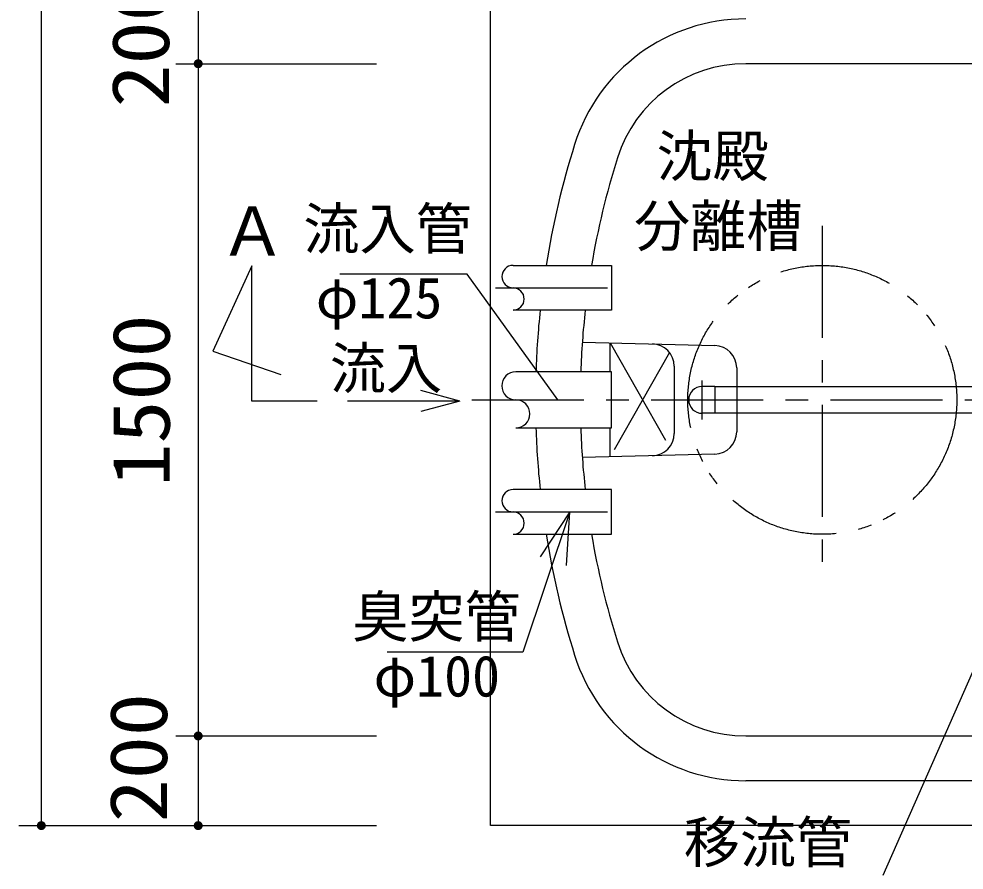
# Model space of a CAD drawing. Units: millimetres, scale not verified. Extents: x -14850 to 14850, y -10500 to 10500.
# Drawn here: x -11532 to -9424, y 496 to 2395 of the extents above; entities that cross this region are included whole.
import ezdxf
from ezdxf.enums import TextEntityAlignment as Align

# ---------------------------------------------------------------- set-up
doc = ezdxf.new("R2010")
doc.units = ezdxf.units.MM
doc.header["$LTSCALE"] = 50
doc.linetypes.add('CHAIN1', pattern=[8, 5, -1, 1, -1])
doc.linetypes.add('DOUBLE_CHAIN1', pattern=[8.8, 5, -1, 0.6, -0.6, 0.6, -1])
for name, color, linetype, lineweight in [('0-0_空気管', 3, 'Continuous', 25), ('0-1_機器', 3, 'Continuous', 25), ('0-2_製作', 5, 'Continuous', 25)]:
    doc.layers.add(name, color=color, linetype=linetype, lineweight=lineweight)
doc.styles.add('ＭＳ ゴシック', font='')
doc.styles.get('ＭＳ ゴシック').set_extended_font_data('MS Gothic')

msp = doc.modelspace()

# ---------------------------------------------------------------- linework, layer by layer
at = {"layer": '0-0_空気管'}
for p, q in [((-9207.55, 2295.4), (-9911.1, 2295.4)), ((-10532.75, 1825.97), (-10816.3, 1825.97)), ((-10330.05, 1545.39), (-10532.75, 1825.97)), ((-10275.56, 1674.41), (-9979.88, 1666.67)), ((-10213.42, 1607.9), (-10213.42, 1672.79)), ((-10070.49, 1620.34), (-10070.49, 1470.45)), ((-9931.19, 1616.69), (-9931.19, 1474.1)), ((-10548.67, 1542.61), (-10635.6, 1565.91)), ((-9980.19, 1575.4), (-9980.19, 1515.39)), ((-9980.19, 1575.4), (-8050.19, 1575.4)), ((-10548.67, 1542.61), (-10799.36, 1542.61)), ((-10548.67, 1542.61), (-10635.6, 1519.32)), ((-8050.19, 1515.39), (-9980.19, 1515.39)), ((-10423.94, 1482.89), (-10210.31, 1482.89)), ((-10213.42, 1418), (-10213.42, 1482.89)), ((-9979.88, 1424.12), (-10275.56, 1416.38)), ((-10303.66, 1295.39), (-10408.38, 982.55)), ((-9249.36, 1292.07), (-9605.36, 483.85)), ((-10408.38, 982.55), (-10711.02, 982.55)), ((-9911.1, 795.39), (-9207.55, 795.39)), ((-7463.97, 695.39), (-9911.1, 695.39))]:
    msp.add_line(p, q, dxfattribs=at)
at = {"layer": '0-0_空気管', "linetype": 'CHAIN1'}
for p, q in [((-9740.19, 1934.01), (-9740.19, 1154.44)), ((-10469.22, 1795.4), (-10196.44, 1795.4)), ((-10213.42, 1672.79), (-10080.87, 1439.97)), ((-10080.87, 1650.82), (-10213.42, 1418)), ((-10522.07, 1545.39), (-6296.93, 1545.39)), ((-10469.22, 1295.39), (-10196.44, 1295.39))]:
    msp.add_line(p, q, dxfattribs=at)
at = {"layer": '0-0_空気管'}
for points in [[(-10430.19, 1845.4), (-10210.31, 1845.4), (-10210.31, 1745.4), (-10430.19, 1745.4)], [(-10210.31, 1482.89), (-10210.31, 1607.9), (-10423.94, 1607.9)], [(-10430.19, 1245.4), (-10210.31, 1245.4), (-10210.31, 1345.39), (-10430.19, 1345.39)], [(-10311, 1175.62), (-10303.66, 1295.39), (-10369.91, 1195.34)]]:
    msp.add_lwpolyline(points, dxfattribs=at)
at = {"layer": '0-0_空気管', "linetype": 'DOUBLE_CHAIN1'}
msp.add_circle((-9740.19, 1545.39), 300, dxfattribs=at)
at = {"layer": '0-0_空気管'}
for centre, radius, start, end in [((-9911.1, 1995.39), 400, 90, 162.54239), ((-9911.1, 1995.39), 300, 90, 162.54239), ((-8480.19, 1545.39), 1900, 162.54239, 170.91527), ((-8480.19, 1545.39), 1800, 162.54239, 170.40593), ((-10430.19, 1820.39), 25, 90, 270), ((-10430.19, 1770.39), 25, 270, 90), ((-8480.19, 1545.39), 1900, 173.95766, 178.11493), ((-8480.19, 1545.39), 1800, 173.62062, 178.01016), ((-10120.49, 1620.34), 50, 0, 88.5), ((-9981.19, 1616.69), 50, 0, 88.5), ((-10423.94, 1576.64), 31.25, 90, 270), ((-10423.94, 1514.15), 31.25, 270, 90), ((-8480.19, 1545.39), 1900, 181.88506, 186.04233), ((-8480.19, 1545.39), 1800, 181.98981, 186.37935), ((-10120.49, 1470.45), 50, 271.5, 0), ((-9981.19, 1474.1), 50, 271.5, 0), ((-10430.19, 1320.4), 25, 90, 270), ((-10430.19, 1270.39), 25, 270, 90), ((-8480.19, 1545.39), 1900, 189.0847, 197.45758), ((-8480.19, 1545.39), 1800, 189.59406, 197.4576), ((-9911.1, 1095.4), 300, 197.4576, 270), ((-9911.1, 1095.4), 400, 197.4576, 270)]:
    msp.add_arc(centre, radius, start, end, dxfattribs=at)
at = {"layer": '0-1_機器', "color": 2}
msp.add_line((-10480.19, 595.4), (-10480.19, 2495.4), dxfattribs=at)
at = {"layer": '0-1_機器', "linetype": 'CHAIN1'}
msp.add_line((-10008.19, 1501.33), (-10008.19, 1588.58), dxfattribs=at)
at = {"layer": '0-1_機器'}
for p, q in [((-9980.19, 1575.4), (-10008.19, 1575.4)), ((-9980.19, 1575.4), (-9980.19, 1515.39)), ((-10866.82, 1542.61), (-11013.19, 1542.61)), ((-9980.19, 1515.39), (-10008.19, 1515.39))]:
    msp.add_line(p, q, dxfattribs=at)
at = {"layer": '0-1_機器', "color": 5}
msp.add_line((-9980.19, 1575.4), (-9980.19, 1515.39), dxfattribs=at)
at = {"layer": '0-1_機器'}
msp.add_lwpolyline([(-11013.19, 1542.61), (-11013.19, 1844.11), (-11099.7, 1653.78), (-10948.3, 1601.88)], dxfattribs=at)
msp.add_arc((-10008.19, 1545.39), 30, 90, 270, dxfattribs=at)
at = {"layer": '0-2_製作', "color": 2}
for p, q in [((-11482.5, 2495.4), (-11482.5, 595.4)), ((-11132.5, 2495.4), (-11132.5, 2295.4)), ((-11182.5, 2295.4), (-10734.65, 2295.4)), ((-11132.5, 2295.4), (-11132.5, 795.39)), ((-11182.5, 795.39), (-10734.65, 795.39)), ((-11132.5, 795.39), (-11132.5, 595.4)), ((-11532.5, 595.4), (-10734.65, 595.4)), ((-6290.19, 595.4), (-10480.19, 595.4))]:
    msp.add_line(p, q, dxfattribs=at)
at = {"layer": '0-2_製作'}
for points in [[(-11141.55, 2299.65), (-11142.5, 2295.4), (-11142.48, 2296.02)], [(-11141.55, 2299.65), (-11132.5, 2295.4), (-11142.5, 2295.4)], [(-11141.55, 2299.65), (-11142.48, 2296.02), (-11142.01, 2298.49)], [(-11142.01, 2298.49), (-11142.48, 2296.02), (-11142.32, 2297.27)], [(-11140.94, 2300.75), (-11132.5, 2295.4), (-11141.55, 2299.65)], [(-11140.21, 2301.77), (-11132.5, 2295.4), (-11140.94, 2300.75)], [(-11139.35, 2302.68), (-11132.5, 2295.4), (-11140.21, 2301.77)], [(-11138.38, 2303.49), (-11132.5, 2295.4), (-11139.35, 2302.68)], [(-11137.32, 2304.16), (-11132.5, 2295.4), (-11138.38, 2303.49)], [(-11136.18, 2304.69), (-11132.5, 2295.4), (-11137.32, 2304.16)], [(-11134.99, 2305.08), (-11132.5, 2295.4), (-11136.18, 2304.69)], [(-11133.75, 2305.32), (-11132.5, 2295.4), (-11134.99, 2305.08)], [(-11132.5, 2305.4), (-11132.5, 2295.4), (-11133.75, 2305.32)], [(-11131.87, 2305.38), (-11132.5, 2295.4), (-11132.5, 2305.4)], [(-11130.63, 2305.22), (-11132.5, 2295.4), (-11131.87, 2305.38)], [(-11129.41, 2304.91), (-11132.5, 2295.4), (-11130.63, 2305.22)], [(-11129.41, 2304.91), (-11122.5, 2295.4), (-11132.5, 2295.4)], [(-11128.24, 2304.44), (-11122.5, 2295.4), (-11129.41, 2304.91)], [(-11127.14, 2303.84), (-11122.5, 2295.4), (-11128.24, 2304.44)], [(-11126.13, 2303.1), (-11122.5, 2295.4), (-11127.14, 2303.84)], [(-11125.21, 2302.24), (-11122.5, 2295.4), (-11126.13, 2303.1)], [(-11124.41, 2301.27), (-11122.5, 2295.4), (-11125.21, 2302.24)], [(-11123.74, 2300.21), (-11122.5, 2295.4), (-11124.41, 2301.27)], [(-11123.2, 2299.08), (-11122.5, 2295.4), (-11123.74, 2300.21)], [(-11122.81, 2297.88), (-11122.5, 2295.4), (-11123.2, 2299.08)], [(-11132.5, 2295.4), (-11142.42, 2294.14), (-11142.5, 2295.4)], [(-11132.5, 2295.4), (-11142.19, 2292.91), (-11142.42, 2294.14)], [(-11132.5, 2295.4), (-11141.8, 2291.71), (-11142.19, 2292.91)], [(-11132.5, 2295.4), (-11141.26, 2290.58), (-11141.8, 2291.71)], [(-11132.5, 2295.4), (-11140.59, 2289.52), (-11141.26, 2290.58)], [(-11132.5, 2295.4), (-11139.79, 2288.55), (-11140.59, 2289.52)], [(-11132.5, 2295.4), (-11138.87, 2287.69), (-11139.79, 2288.55)], [(-11132.5, 2295.4), (-11137.86, 2286.95), (-11138.87, 2287.69)], [(-11132.5, 2295.4), (-11136.76, 2286.35), (-11137.86, 2286.95)], [(-11132.5, 2295.4), (-11135.59, 2285.88), (-11136.76, 2286.35)], [(-11132.5, 2295.4), (-11134.37, 2285.57), (-11135.59, 2285.88)], [(-11132.5, 2285.4), (-11134.37, 2285.57), (-11132.5, 2295.4)], [(-11132.5, 2285.4), (-11133.13, 2285.41), (-11134.37, 2285.57)], [(-11122.5, 2295.4), (-11132.5, 2285.4), (-11132.5, 2295.4)], [(-11122.5, 2295.4), (-11131.25, 2285.47), (-11132.5, 2285.4)], [(-11122.5, 2295.4), (-11130.01, 2285.71), (-11131.25, 2285.47)], [(-11122.5, 2295.4), (-11128.82, 2286.1), (-11130.01, 2285.71)], [(-11122.5, 2295.4), (-11127.68, 2286.63), (-11128.82, 2286.1)], [(-11122.5, 2295.4), (-11126.62, 2287.3), (-11127.68, 2286.63)], [(-11122.5, 2295.4), (-11125.65, 2288.11), (-11126.62, 2287.3)], [(-11122.5, 2295.4), (-11124.8, 2289.02), (-11125.65, 2288.11)], [(-11122.5, 2295.4), (-11124.06, 2290.04), (-11124.8, 2289.02)], [(-11122.5, 2295.4), (-11123.45, 2291.14), (-11124.06, 2290.04)], [(-11122.5, 2295.4), (-11122.99, 2292.3), (-11123.45, 2291.14)], [(-11122.52, 2294.77), (-11122.99, 2292.3), (-11122.5, 2295.4)], [(-11122.68, 2293.52), (-11122.99, 2292.3), (-11122.52, 2294.77)], [(-11122.58, 2296.65), (-11122.5, 2295.4), (-11122.81, 2297.88)], [(-11140.21, 801.77), (-11132.5, 795.39), (-11140.94, 800.75)], [(-11139.35, 802.68), (-11132.5, 795.39), (-11140.21, 801.77)], [(-11138.38, 803.48), (-11132.5, 795.39), (-11139.35, 802.68)], [(-11137.32, 804.16), (-11132.5, 795.39), (-11138.38, 803.48)], [(-11136.18, 804.69), (-11132.5, 795.39), (-11137.32, 804.16)], [(-11134.99, 805.08), (-11132.5, 795.39), (-11136.18, 804.69)], [(-11133.75, 805.32), (-11132.5, 795.39), (-11134.99, 805.08)], [(-11132.5, 805.39), (-11132.5, 795.39), (-11133.75, 805.32)], [(-11131.87, 805.38), (-11132.5, 795.39), (-11132.5, 805.39)], [(-11130.63, 805.22), (-11132.5, 795.39), (-11131.87, 805.38)], [(-11130.63, 805.22), (-11122.5, 795.39), (-11132.5, 795.39)], [(-11129.41, 804.91), (-11122.5, 795.39), (-11130.63, 805.22)], [(-11128.24, 804.44), (-11122.5, 795.39), (-11129.41, 804.91)], [(-11127.14, 803.84), (-11122.5, 795.39), (-11128.24, 804.44)], [(-11126.13, 803.1), (-11122.5, 795.39), (-11127.14, 803.84)], [(-11125.21, 802.24), (-11122.5, 795.39), (-11126.13, 803.1)], [(-11124.41, 801.27), (-11122.5, 795.39), (-11125.21, 802.24)], [(-11142.32, 797.27), (-11142.5, 795.39), (-11142.48, 796.02)], [(-11142.32, 797.27), (-11132.5, 795.39), (-11142.5, 795.39)], [(-11132.5, 795.39), (-11142.42, 794.14), (-11142.5, 795.39)], [(-11132.5, 795.39), (-11142.19, 792.91), (-11142.42, 794.14)], [(-11142.01, 798.48), (-11132.5, 795.39), (-11142.32, 797.27)], [(-11132.5, 795.39), (-11141.8, 791.71), (-11142.19, 792.91)], [(-11141.55, 799.65), (-11132.5, 795.39), (-11142.01, 798.48)], [(-11132.5, 795.39), (-11141.26, 790.58), (-11141.8, 791.71)], [(-11140.94, 800.75), (-11132.5, 795.39), (-11141.55, 799.65)], [(-11132.5, 795.39), (-11140.59, 789.52), (-11141.26, 790.58)], [(-11132.5, 795.39), (-11139.79, 788.55), (-11140.59, 789.52)], [(-11132.5, 795.39), (-11138.87, 787.69), (-11139.79, 788.55)], [(-11132.5, 795.39), (-11137.86, 786.95), (-11138.87, 787.69)], [(-11132.5, 795.39), (-11136.76, 786.35), (-11137.86, 786.95)], [(-11132.5, 795.39), (-11135.59, 785.88), (-11136.76, 786.35)], [(-11132.5, 795.39), (-11134.37, 785.57), (-11135.59, 785.88)], [(-11132.5, 795.39), (-11133.13, 785.41), (-11134.37, 785.57)], [(-11132.5, 785.39), (-11133.13, 785.41), (-11132.5, 795.39)], [(-11122.5, 795.39), (-11132.5, 785.39), (-11132.5, 795.39)], [(-11122.5, 795.39), (-11131.25, 785.47), (-11132.5, 785.39)], [(-11122.5, 795.39), (-11130.01, 785.71), (-11131.25, 785.47)], [(-11122.5, 795.39), (-11128.82, 786.1), (-11130.01, 785.71)], [(-11122.5, 795.39), (-11127.68, 786.63), (-11128.82, 786.1)], [(-11122.5, 795.39), (-11126.62, 787.3), (-11127.68, 786.63)], [(-11122.5, 795.39), (-11125.65, 788.11), (-11126.62, 787.3)], [(-11122.5, 795.39), (-11124.8, 789.02), (-11125.65, 788.11)], [(-11122.5, 795.39), (-11124.06, 790.04), (-11124.8, 789.02)], [(-11123.74, 800.21), (-11122.5, 795.39), (-11124.41, 801.27)], [(-11122.5, 795.39), (-11123.45, 791.14), (-11124.06, 790.04)], [(-11123.2, 799.08), (-11122.5, 795.39), (-11123.74, 800.21)], [(-11122.5, 795.39), (-11122.99, 792.3), (-11123.45, 791.14)], [(-11122.81, 797.88), (-11122.5, 795.39), (-11123.2, 799.08)], [(-11122.5, 795.39), (-11122.68, 793.52), (-11122.99, 792.3)], [(-11122.58, 796.65), (-11122.5, 795.39), (-11122.81, 797.88)], [(-11122.5, 795.39), (-11122.52, 794.77), (-11122.68, 793.52)], [(-11492.32, 597.27), (-11492.5, 595.4), (-11492.48, 596.02)], [(-11492.32, 597.27), (-11482.5, 595.4), (-11492.5, 595.4)], [(-11482.5, 595.4), (-11492.42, 594.14), (-11492.5, 595.4)], [(-11482.5, 595.4), (-11492.19, 592.91), (-11492.42, 594.14)], [(-11492.01, 598.49), (-11482.5, 595.4), (-11492.32, 597.27)], [(-11482.5, 595.4), (-11491.8, 591.71), (-11492.19, 592.91)], [(-11491.55, 599.65), (-11482.5, 595.4), (-11492.01, 598.49)], [(-11482.5, 595.4), (-11491.26, 590.58), (-11491.8, 591.71)], [(-11490.94, 600.75), (-11482.5, 595.4), (-11491.55, 599.65)], [(-11482.5, 595.4), (-11490.59, 589.52), (-11491.26, 590.58)], [(-11490.21, 601.77), (-11482.5, 595.4), (-11490.94, 600.75)], [(-11482.5, 595.4), (-11489.79, 588.55), (-11490.59, 589.52)], [(-11489.35, 602.69), (-11482.5, 595.4), (-11490.21, 601.77)], [(-11482.5, 595.4), (-11488.87, 587.69), (-11489.79, 588.55)], [(-11488.38, 603.49), (-11482.5, 595.4), (-11489.35, 602.69)], [(-11482.5, 595.4), (-11487.86, 586.95), (-11488.87, 587.69)], [(-11487.32, 604.16), (-11482.5, 595.4), (-11488.38, 603.49)], [(-11482.5, 595.4), (-11486.76, 586.35), (-11487.86, 586.95)], [(-11486.18, 604.69), (-11482.5, 595.4), (-11487.32, 604.16)], [(-11482.5, 595.4), (-11485.59, 585.88), (-11486.76, 586.35)], [(-11484.99, 605.08), (-11482.5, 595.4), (-11486.18, 604.69)], [(-11482.5, 595.4), (-11484.37, 585.57), (-11485.59, 585.88)], [(-11483.75, 605.32), (-11482.5, 595.4), (-11484.99, 605.08)], [(-11482.5, 595.4), (-11483.13, 585.42), (-11484.37, 585.57)], [(-11482.5, 605.4), (-11482.5, 595.4), (-11483.75, 605.32)], [(-11482.5, 595.4), (-11482.5, 585.4), (-11483.13, 585.42)], [(-11481.87, 605.38), (-11482.5, 595.4), (-11482.5, 605.4)], [(-11481.87, 605.38), (-11472.5, 595.4), (-11482.5, 595.4)], [(-11472.5, 595.4), (-11482.5, 585.4), (-11482.5, 595.4)], [(-11472.5, 595.4), (-11481.25, 585.47), (-11482.5, 585.4)], [(-11480.63, 605.22), (-11472.5, 595.4), (-11481.87, 605.38)], [(-11472.5, 595.4), (-11480.01, 585.71), (-11481.25, 585.47)], [(-11479.41, 604.91), (-11472.5, 595.4), (-11480.63, 605.22)], [(-11472.5, 595.4), (-11478.82, 586.1), (-11480.01, 585.71)], [(-11478.24, 604.44), (-11472.5, 595.4), (-11479.41, 604.91)], [(-11472.5, 595.4), (-11477.68, 586.63), (-11478.82, 586.1)], [(-11477.14, 603.84), (-11472.5, 595.4), (-11478.24, 604.44)], [(-11472.5, 595.4), (-11476.62, 587.31), (-11477.68, 586.63)], [(-11476.13, 603.1), (-11472.5, 595.4), (-11477.14, 603.84)], [(-11472.5, 595.4), (-11475.65, 588.11), (-11476.62, 587.31)], [(-11475.21, 602.24), (-11472.5, 595.4), (-11476.13, 603.1)], [(-11472.5, 595.4), (-11474.8, 589.02), (-11475.65, 588.11)], [(-11474.41, 601.27), (-11472.5, 595.4), (-11475.21, 602.24)], [(-11472.5, 595.4), (-11474.06, 590.04), (-11474.8, 589.02)], [(-11473.74, 600.21), (-11472.5, 595.4), (-11474.41, 601.27)], [(-11472.5, 595.4), (-11473.45, 591.14), (-11474.06, 590.04)], [(-11473.2, 599.08), (-11472.5, 595.4), (-11473.74, 600.21)], [(-11472.5, 595.4), (-11472.99, 592.31), (-11473.45, 591.14)], [(-11472.81, 597.88), (-11472.5, 595.4), (-11473.2, 599.08)], [(-11472.5, 595.4), (-11472.68, 593.52), (-11472.99, 592.31)], [(-11472.58, 596.65), (-11472.5, 595.4), (-11472.81, 597.88)], [(-11472.5, 595.4), (-11472.52, 594.77), (-11472.68, 593.52)], [(-11142.32, 597.27), (-11142.5, 595.4), (-11142.48, 596.02)], [(-11142.32, 597.27), (-11132.5, 595.4), (-11142.5, 595.4)], [(-11132.5, 595.4), (-11142.42, 594.14), (-11142.5, 595.4)], [(-11132.5, 595.4), (-11142.19, 592.91), (-11142.42, 594.14)], [(-11142.01, 598.49), (-11132.5, 595.4), (-11142.32, 597.27)], [(-11132.5, 595.4), (-11141.8, 591.71), (-11142.19, 592.91)], [(-11141.55, 599.65), (-11132.5, 595.4), (-11142.01, 598.49)], [(-11132.5, 595.4), (-11141.26, 590.58), (-11141.8, 591.71)], [(-11140.94, 600.75), (-11132.5, 595.4), (-11141.55, 599.65)], [(-11132.5, 595.4), (-11140.59, 589.52), (-11141.26, 590.58)], [(-11140.21, 601.77), (-11132.5, 595.4), (-11140.94, 600.75)], [(-11132.5, 595.4), (-11139.79, 588.55), (-11140.59, 589.52)], [(-11139.35, 602.69), (-11132.5, 595.4), (-11140.21, 601.77)], [(-11132.5, 595.4), (-11138.87, 587.69), (-11139.79, 588.55)], [(-11138.38, 603.49), (-11132.5, 595.4), (-11139.35, 602.69)], [(-11132.5, 595.4), (-11137.86, 586.95), (-11138.87, 587.69)], [(-11137.32, 604.16), (-11132.5, 595.4), (-11138.38, 603.49)], [(-11132.5, 595.4), (-11136.76, 586.35), (-11137.86, 586.95)], [(-11136.18, 604.69), (-11132.5, 595.4), (-11137.32, 604.16)], [(-11132.5, 595.4), (-11135.59, 585.88), (-11136.76, 586.35)], [(-11134.99, 605.08), (-11132.5, 595.4), (-11136.18, 604.69)], [(-11132.5, 595.4), (-11134.37, 585.57), (-11135.59, 585.88)], [(-11133.75, 605.32), (-11132.5, 595.4), (-11134.99, 605.08)], [(-11132.5, 595.4), (-11133.13, 585.42), (-11134.37, 585.57)], [(-11132.5, 605.4), (-11132.5, 595.4), (-11133.75, 605.32)], [(-11132.5, 595.4), (-11132.5, 585.4), (-11133.13, 585.42)], [(-11131.87, 605.38), (-11132.5, 595.4), (-11132.5, 605.4)], [(-11131.87, 605.38), (-11122.5, 595.4), (-11132.5, 595.4)], [(-11122.5, 595.4), (-11132.5, 585.4), (-11132.5, 595.4)], [(-11122.5, 595.4), (-11131.25, 585.47), (-11132.5, 585.4)], [(-11130.63, 605.22), (-11122.5, 595.4), (-11131.87, 605.38)], [(-11122.5, 595.4), (-11130.01, 585.71), (-11131.25, 585.47)], [(-11129.41, 604.91), (-11122.5, 595.4), (-11130.63, 605.22)], [(-11122.5, 595.4), (-11128.82, 586.1), (-11130.01, 585.71)], [(-11128.24, 604.44), (-11122.5, 595.4), (-11129.41, 604.91)], [(-11122.5, 595.4), (-11127.68, 586.63), (-11128.82, 586.1)], [(-11127.14, 603.84), (-11122.5, 595.4), (-11128.24, 604.44)], [(-11122.5, 595.4), (-11126.62, 587.31), (-11127.68, 586.63)], [(-11126.13, 603.1), (-11122.5, 595.4), (-11127.14, 603.84)], [(-11122.5, 595.4), (-11125.65, 588.11), (-11126.62, 587.31)], [(-11125.21, 602.24), (-11122.5, 595.4), (-11126.13, 603.1)], [(-11122.5, 595.4), (-11124.8, 589.02), (-11125.65, 588.11)], [(-11124.41, 601.27), (-11122.5, 595.4), (-11125.21, 602.24)], [(-11122.5, 595.4), (-11124.06, 590.04), (-11124.8, 589.02)], [(-11123.74, 600.21), (-11122.5, 595.4), (-11124.41, 601.27)], [(-11122.5, 595.4), (-11123.45, 591.14), (-11124.06, 590.04)], [(-11123.2, 599.08), (-11122.5, 595.4), (-11123.74, 600.21)], [(-11122.5, 595.4), (-11122.99, 592.31), (-11123.45, 591.14)], [(-11122.81, 597.88), (-11122.5, 595.4), (-11123.2, 599.08)], [(-11122.5, 595.4), (-11122.68, 593.52), (-11122.99, 592.31)], [(-11122.58, 596.65), (-11122.5, 595.4), (-11122.81, 597.88)], [(-11122.5, 595.4), (-11122.52, 594.77), (-11122.68, 593.52)]]:
    msp.add_solid(points, dxfattribs=at)

# ---------------------------------------------------------------- texts
at = {"layer": '0-0_空気管', "color": 4, "style": 'ＭＳ ゴシック'}
for s, p in [('沈殿', (-10110.16, 2016.07)), ('流入管', (-10897.83, 1853.81)), ('分離槽', (-10160.16, 1860.07)), ('φ125', (-10870.11, 1699.62)), ('流入', (-10838.78, 1542.61)), ('臭突管', (-10788.75, 988.34)), ('φ100', (-10741.25, 855.77)), ('移流管', (-10049.2, 484.92))]:
    msp.add_text(s, height=91.79, dxfattribs=at).set_placement(p, align=Align.BOTTOM_LEFT)
at = {"layer": '0-1_機器', "color": 4, "style": 'ＭＳ ゴシック'}
msp.add_text('Ａ', height=110, dxfattribs=at).set_placement((-11085.95, 1834.03), align=Align.BOTTOM_LEFT)
at = {"layer": '0-2_製作', "color": 4, "style": 'ＭＳ ゴシック', "width": 1.1}
for s, p in [('200', (-11158.88, 2197.64)), ('1500', (-11157.5, 1351.64)), ('200', (-11163.4, 602.77))]:
    msp.add_text(s, height=128.4, rotation=90, dxfattribs=at).set_placement(p, align=Align.BOTTOM_LEFT)

doc.saveas('drawing.dxf')
